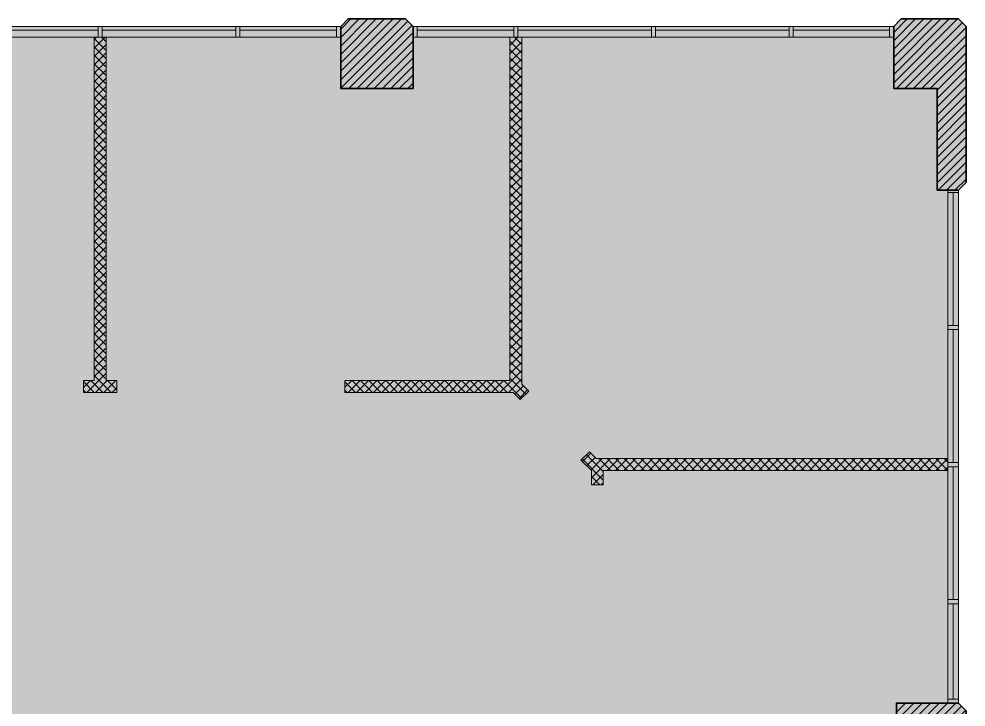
# Model space of a CAD drawing. Header units: inches. Extents: x 2034 to 5296, y 527 to 1995.
# Drawn here: x 4867.8 to 5265.1, y 1706.7 to 1995.4 of the extents above; entities that cross this region are included whole.
import ezdxf

# ---------------------------------------------------------------- set-up
doc = ezdxf.new("R2010")
doc.units = ezdxf.units.IN
doc.header["$LTSCALE"] = 5
doc.header["$MEASUREMENT"] = 0
for name, color, linetype, lineweight in [('Drywalls', 7, 'CONTINUOUS', 20), ('Framing', 142, 'CONTINUOUS', 13), ('Hatches', 8, 'CONTINUOUS', 5), ('Viewed', 156, 'CONTINUOUS', 9), ('Walls', 7, 'CONTINUOUS', 35)]:
    doc.layers.add(name, color=color, linetype=linetype, lineweight=lineweight)
doc.layers.add('Zones', color=7, linetype='CONTINUOUS', lineweight=5, true_color=0xe3e3e3, transparency=0.7)
pattern_1 = [(45, (2400, 2e-13), (-1.767767, 1.767767), [])]
pattern_2 = [(45, (2400, 2e-13), (-1.767767, 1.767767), []), (135, (2400, 2e-13), (-1.767767, -1.767767), [])]

msp = doc.modelspace()

# ---------------------------------------------------------------- hatches: boundary and pattern name
at = {"layer": 'Hatches'}
h = msp.add_hatch(dxfattribs=at)
h.set_pattern_fill('ANSI31', color=256, scale=20, style=0)
h.set_pattern_definition(pattern_1)
h.paths.add_polyline_path([(5029.943411, 1995.396479), (5033.125391, 1992.214498), (5033.125391, 1966.214498), (5002.76143, 1966.214498), (5002.76143, 1992.214498), (5005.943411, 1995.396479)])
h = msp.add_hatch(dxfattribs=at)
h.set_pattern_fill('ANSI31', color=256, scale=20, style=0)
h.set_pattern_definition(pattern_1)
h.paths.add_polyline_path([(5252.943411, 1923.532518), (5261.943411, 1923.532518), (5265.125391, 1926.714498), (5265.125391, 1992.214498), (5261.943411, 1995.396479), (5237.943411, 1995.396479), (5234.76143, 1992.214498), (5234.76143, 1966.214498), (5252.943411, 1966.214498)])
h = msp.add_hatch(dxfattribs=at)
h.set_pattern_fill('ANSI37', color=256, scale=20, style=0)
h.set_pattern_definition(pattern_2)
h.paths.add_polyline_path([(4904.38643, 1987.714498), (4904.38643, 1843.714498), (4908.88643, 1843.714498), (4908.88643, 1838.714498), (4894.88643, 1838.714498), (4894.88643, 1843.714498), (4899.38643, 1843.714498), (4899.38643, 1987.714498)])
h = msp.add_hatch(dxfattribs=at)
h.set_pattern_fill('ANSI37', color=256, scale=20, style=0)
h.set_pattern_definition(pattern_2)
h.paths.add_polyline_path([(5073.750391, 1987.714498), (5073.750391, 1843.714498), (5004.539921, 1843.714498), (5004.539921, 1838.714498), (5075.13643, 1838.714498), (5078.118979, 1835.73195), (5081.654513, 1839.267483), (5078.750391, 1842.171605), (5078.750391, 1987.714498)])
h = msp.add_hatch(dxfattribs=at)
h.set_pattern_fill('ANSI37', color=256, scale=20, style=0)
h.set_pattern_definition(pattern_2)
h.paths.add_polyline_path([(5257.443411, 1810.907518), (5110.014479, 1810.907518), (5107.110357, 1813.811639), (5103.574823, 1810.276105), (5107.943411, 1805.907518), (5107.943411, 1799.907518), (5112.943411, 1799.907518), (5112.943411, 1805.907518), (5257.443411, 1805.907518)])
h = msp.add_hatch(dxfattribs=at)
h.set_pattern_fill('ANSI31', color=256, scale=20, style=0)
h.set_pattern_definition(pattern_1)
h.paths.add_polyline_path([(5261.943411, 1677.918557), (5235.943411, 1677.918557), (5235.943411, 1708.282518), (5261.943411, 1708.282518), (5265.125391, 1705.100537), (5265.125391, 1681.100537)])
at = {"layer": 'Zones'}
msp.add_hatch(color=256, dxfattribs=at).paths.add_polyline_path([(4434.440363, 1920.678964), (4437.975896, 1924.214498), (4536.57945, 1924.214498), (4536.57945, 1992.214498), (4539.76143, 1995.396479), (4563.76143, 1995.396479), (4566.943411, 1992.214498), (4770.76143, 1992.214498), (4773.943411, 1995.396479), (4797.943411, 1995.396479), (4801.125391, 1992.214498), (5002.76143, 1992.214498), (5005.943411, 1995.396479), (5029.943411, 1995.396479), (5033.125391, 1992.214498), (5234.76143, 1992.214498), (5237.943411, 1995.396479), (5261.943411, 1995.396479), (5265.125391, 1992.214498), (5265.125391, 1926.714498), (5261.943411, 1923.532518), (5261.943411, 1708.282518), (5265.125391, 1705.100537), (5265.125391, 1681.100537), (5261.943411, 1677.918557), (5261.943411, 1633.907518), (5024.943411, 1633.907518), (5024.943411, 1540.907518), (4866.943411, 1540.907518), (4866.943411, 1489.407518), (4650.443411, 1489.407518), (4650.443411, 1283.407518), (5261.943411, 1283.407518), (5261.943411, 1132.282518), (5265.125391, 1129.100537), (5265.125391, 1105.100537), (5261.943411, 1101.918557), (5261.943411, 844.282518), (5265.125391, 841.100537), (5265.125391, 817.100537), (5261.943411, 813.918557), (5261.943411, 529.986576), (5033.125391, 529.986576), (5029.943411, 526.804596), (5005.943411, 526.804596), (5002.76143, 529.986576), (4801.125391, 529.986576), (4797.943411, 526.804596), (4773.943411, 526.804596), (4770.76143, 529.986576), (4566.943411, 529.986576), (4563.76143, 526.804596), (4539.76143, 526.804596), (4536.57945, 529.986576), (4536.57945, 597.872615), (4527.505911, 597.872615), (4524.32393, 601.054596), (4464.804324, 601.054596), (4461.622343, 597.519062), (4437.622343, 597.519062), (4434.440363, 600.701042)])

# ---------------------------------------------------------------- linework, layer by layer
at = {"layer": 'Drywalls'}
for points in [[(4904.38643, 1987.714498), (4904.38643, 1843.714498), (4908.88643, 1843.714498), (4908.88643, 1838.714498), (4894.88643, 1838.714498), (4894.88643, 1843.714498), (4899.38643, 1843.714498), (4899.38643, 1987.714498)], [(5073.750391, 1987.714498), (5073.750391, 1843.714498), (5004.539921, 1843.714498), (5004.539921, 1838.714498), (5075.13643, 1838.714498), (5078.118979, 1835.73195), (5081.654513, 1839.267483), (5078.750391, 1842.171605), (5078.750391, 1987.714498)], [(5257.443411, 1810.907518), (5110.014479, 1810.907518), (5107.110357, 1813.811639), (5103.574823, 1810.276105), (5107.943411, 1805.907518), (5107.943411, 1799.907518), (5112.943411, 1799.907518), (5112.943411, 1805.907518), (5257.443411, 1805.907518)]]:
    msp.add_lwpolyline(points, close=True, dxfattribs=at)
at = {"layer": 'Framing'}
for p, q in [((4901.01143, 1990.714498), (4845.01143, 1990.714498)), ((4901.01143, 1992.214498), (4901.01143, 1987.714498)), ((4902.76143, 1992.214498), (4902.76143, 1987.714498)), ((4958.76143, 1990.714498), (4902.76143, 1990.714498)), ((4958.76143, 1992.214498), (4958.76143, 1987.714498)), ((4960.51143, 1992.214498), (4960.51143, 1987.714498)), ((5001.01143, 1990.714498), (4960.51143, 1990.714498)), ((5001.01143, 1992.214498), (5001.01143, 1987.714498)), ((5034.875391, 1992.214498), (5034.875391, 1987.714498)), ((5034.875391, 1990.714498), (5075.375391, 1990.714498)), ((5075.375391, 1992.214498), (5075.375391, 1987.714498)), ((5077.125391, 1992.214498), (5077.125391, 1987.714498)), ((5077.125391, 1990.714498), (5133.125391, 1990.714498)), ((5133.125391, 1992.214498), (5133.125391, 1987.714498)), ((5134.875391, 1992.214498), (5134.875391, 1987.714498)), ((5134.875391, 1990.714498), (5190.875391, 1990.714498)), ((5190.875391, 1992.214498), (5190.875391, 1987.714498)), ((5192.625391, 1992.214498), (5192.625391, 1987.714498)), ((5192.625391, 1990.714498), (5233.01143, 1990.714498)), ((5233.01143, 1987.714498), (5233.01143, 1992.214498)), ((5261.943411, 1922.532518), (5257.443411, 1922.532518)), ((5259.693411, 1922.532518), (5259.693411, 1866.782518)), ((5261.943411, 1866.782518), (5257.443411, 1866.782518)), ((5261.943411, 1865.032518), (5257.443411, 1865.032518)), ((5259.693411, 1865.032518), (5259.693411, 1809.282518)), ((5261.943411, 1809.282518), (5257.443411, 1809.282518)), ((5261.943411, 1807.532518), (5257.443411, 1807.532518)), ((5259.693411, 1807.532518), (5259.693411, 1751.782518)), ((5261.943411, 1751.782518), (5257.443411, 1751.782518)), ((5261.943411, 1750.032518), (5257.443411, 1750.032518)), ((5259.693411, 1750.032518), (5259.693411, 1710.032518)), ((5261.943411, 1710.032518), (5257.443411, 1710.032518))]:
    msp.add_line(p, q, dxfattribs=at)
at = {"layer": 'Viewed'}
for p, q in [((5002.76143, 1992.214498), (4801.125391, 1992.214498)), ((5033.125391, 1992.214498), (5234.76143, 1992.214498)), ((5002.76143, 1987.714498), (4801.125391, 1987.714498)), ((5033.125391, 1987.714498), (5234.76143, 1987.714498)), ((5257.443411, 1708.282518), (5257.443411, 1923.532518)), ((5261.943411, 1708.282518), (5261.943411, 1923.532518))]:
    msp.add_line(p, q, dxfattribs=at)
at = {"layer": 'Walls'}
for points in [[(5029.943411, 1995.396479), (5033.125391, 1992.214498), (5033.125391, 1966.214498), (5002.76143, 1966.214498), (5002.76143, 1992.214498), (5005.943411, 1995.396479)], [(5252.943411, 1923.532518), (5261.943411, 1923.532518), (5265.125391, 1926.714498), (5265.125391, 1992.214498), (5261.943411, 1995.396479), (5237.943411, 1995.396479), (5234.76143, 1992.214498), (5234.76143, 1966.214498), (5252.943411, 1966.214498)], [(5261.943411, 1677.918557), (5235.943411, 1677.918557), (5235.943411, 1708.282518), (5261.943411, 1708.282518), (5265.125391, 1705.100537), (5265.125391, 1681.100537)]]:
    msp.add_lwpolyline(points, close=True, dxfattribs=at)
at = {"layer": 'Zones'}
msp.add_lwpolyline([(4801.125391, 1992.214498), (5002.76143, 1992.214498), (5005.943411, 1995.396479), (5029.943411, 1995.396479), (5033.125391, 1992.214498), (5234.76143, 1992.214498), (5237.943411, 1995.396479), (5261.943411, 1995.396479), (5265.125391, 1992.214498), (5265.125391, 1926.714498), (5261.943411, 1923.532518), (5261.943411, 1708.282518), (5265.125391, 1705.100537), (5265.125391, 1681.100537), (5261.943411, 1677.918557), (5261.943411, 1633.907518), (5024.943411, 1633.907518), (5024.943411, 1540.907518), (4866.943411, 1540.907518)], dxfattribs=at)

doc.saveas('drawing.dxf')
